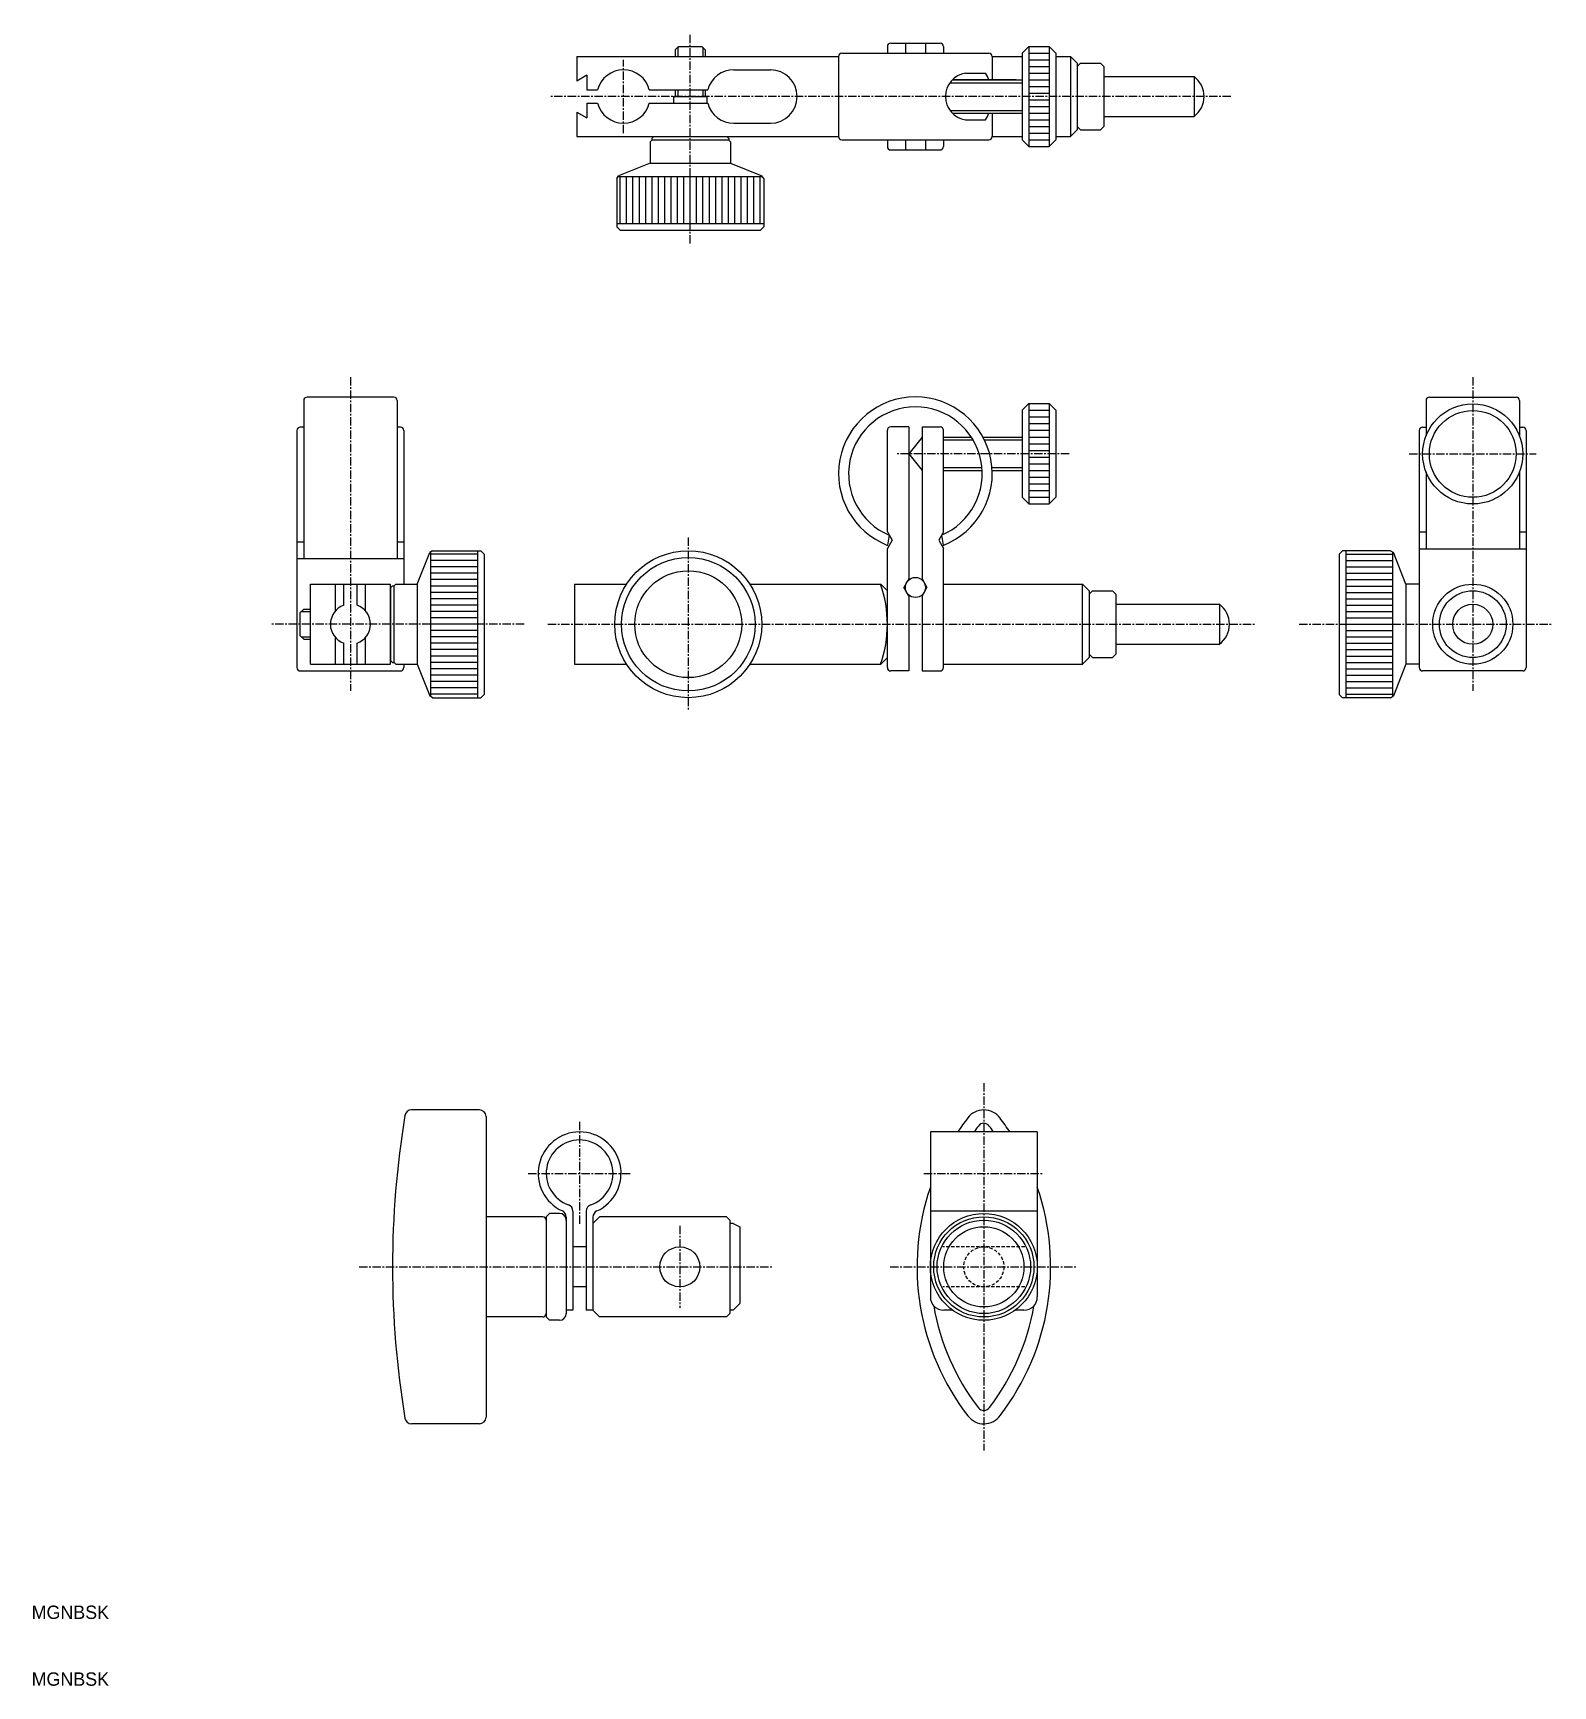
# Model space of a CAD drawing. Extents: x 5 to 233, y 5 to 252.
import ezdxf

# ---------------------------------------------------------------- set-up
doc = ezdxf.new("R2010")
doc.units = 0
doc.linetypes.add('CENTER', pattern=[2, 1.25, -0.25, 0.25, -0.25])
doc.linetypes.add('DASHED', pattern=[0.75, 0.5, -0.25])
doc.layers.get('0').update_dxf_attribs({"linetype": 'CONTINUOUS'})
doc.layers.add('CENTER', color=1, linetype='CENTER')

# ---------------------------------------------------------------- blocks, each defined once
blk = doc.blocks.new('*X2')
at = {"color": 0, "linetype": 'CONTINUOUS'}
for p, q in [((71.72, 174.42), (64.72, 174.42)), ((71.72, 173.47), (64.72, 173.47)), ((71.72, 172.51), (64.72, 172.51)), ((71.72, 171.56), (64.72, 171.56)), ((71.72, 170.61), (64.72, 170.61)), ((71.72, 169.66), (64.72, 169.66)), ((71.72, 168.7), (64.72, 168.7)), ((71.72, 167.75), (64.72, 167.75)), ((71.72, 166.8), (64.72, 166.8)), ((71.72, 165.85), (64.72, 165.85)), ((71.72, 164.89), (64.72, 164.89)), ((71.72, 163.94), (64.72, 163.94)), ((71.72, 162.99), (64.72, 162.99)), ((71.72, 162.04), (64.72, 162.04)), ((71.72, 161.08), (64.72, 161.08)), ((71.72, 160.13), (64.72, 160.13)), ((71.72, 159.18), (64.72, 159.18)), ((71.72, 158.23), (64.72, 158.23)), ((71.72, 157.27), (64.72, 157.27)), ((71.72, 156.32), (64.72, 156.32)), ((71.72, 155.37), (64.72, 155.37)), ((71.72, 154.42), (64.72, 154.42)), ((71.72, 153.46), (64.72, 153.46))]:
    blk.add_line(p, q, dxfattribs=at)
blk = doc.blocks.new('*X3')
at = {"color": 0, "linetype": 'CONTINUOUS'}
for p, q in [((93.1, 223.95), (93.1, 230.95)), ((94.05, 223.95), (94.05, 230.95)), ((95.01, 223.95), (95.01, 230.95)), ((95.96, 223.95), (95.96, 230.95)), ((96.91, 223.95), (96.91, 230.95)), ((97.86, 223.95), (97.86, 230.95)), ((98.82, 223.95), (98.82, 230.95)), ((99.77, 223.95), (99.77, 230.95)), ((100.72, 223.95), (100.72, 230.95)), ((101.67, 223.95), (101.67, 230.95)), ((102.63, 223.95), (102.63, 230.95)), ((103.58, 223.95), (103.58, 230.95)), ((104.53, 223.95), (104.53, 230.95)), ((105.48, 223.95), (105.48, 230.95)), ((106.44, 223.95), (106.44, 230.95)), ((107.39, 223.95), (107.39, 230.95)), ((108.34, 223.95), (108.34, 230.95)), ((109.29, 223.95), (109.29, 230.95)), ((110.25, 223.95), (110.25, 230.95)), ((111.2, 223.95), (111.2, 230.95)), ((112.15, 223.95), (112.15, 230.95)), ((113.1, 223.95), (113.1, 230.95)), ((114.06, 223.95), (114.06, 230.95))]:
    blk.add_line(p, q, dxfattribs=at)
blk = doc.blocks.new('*X4')
at = {"color": 0, "linetype": 'CONTINUOUS'}
for p, q in [((201.7, 174.42), (208.7, 174.42)), ((201.7, 173.47), (208.7, 173.47)), ((201.7, 172.51), (208.7, 172.51)), ((201.7, 171.56), (208.7, 171.56)), ((201.7, 170.61), (208.7, 170.61)), ((201.7, 169.66), (208.7, 169.66)), ((201.7, 168.7), (208.7, 168.7)), ((201.7, 167.75), (208.7, 167.75)), ((201.7, 166.8), (208.7, 166.8)), ((201.7, 165.85), (208.7, 165.85)), ((201.7, 164.89), (208.7, 164.89)), ((201.7, 163.94), (208.7, 163.94)), ((201.7, 162.99), (208.7, 162.99)), ((201.7, 162.04), (208.7, 162.04)), ((201.7, 161.08), (208.7, 161.08)), ((201.7, 160.13), (208.7, 160.13)), ((201.7, 159.18), (208.7, 159.18)), ((201.7, 158.23), (208.7, 158.23)), ((201.7, 157.27), (208.7, 157.27)), ((201.7, 156.32), (208.7, 156.32)), ((201.7, 155.37), (208.7, 155.37)), ((201.7, 154.42), (208.7, 154.42)), ((201.7, 153.46), (208.7, 153.46))]:
    blk.add_line(p, q, dxfattribs=at)

msp = doc.modelspace()

# ---------------------------------------------------------------- linework, layer by layer
at = {"color": 7, "linetype": 'CONTINUOUS'}
for p, q in [((101.33, 249.95), (101.83, 250.45)), ((101.83, 250.45), (105.33, 250.45)), ((105.83, 249.95), (105.33, 250.45)), ((133.08, 250.45), (133.08, 249.45)), ((133.58, 250.95), (136.28, 250.95)), ((135.78, 250.95), (135.78, 249.45)), ((136.28, 250.95), (140.98, 250.95)), ((138.78, 250.95), (138.78, 249.45)), ((141.48, 250.45), (141.48, 249.45)), ((153.28, 249.45), (154.28, 250.45)), ((154.28, 250.45), (154.28, 235.45)), ((154.28, 250.45), (157.28, 250.45)), ((157.28, 250.45), (157.28, 235.45)), ((157.28, 250.45), (158.28, 249.45)), ((86.58, 248.95), (86.58, 245.27)), ((86.58, 248.95), (125.78, 248.95)), ((101.33, 249.95), (101.33, 248.95)), ((105.83, 249.95), (105.83, 248.95)), ((125.78, 248.95), (125.78, 236.95)), ((126.28, 249.45), (148.28, 249.45)), ((148.78, 248.95), (148.78, 245.45)), ((148.78, 248.95), (153.28, 248.95)), ((153.28, 249.45), (153.28, 236.45)), ((154.28, 249.45), (157.28, 249.45)), ((154.28, 248.45), (157.28, 248.45)), ((158.28, 249.45), (158.28, 236.45)), ((158.28, 248.95), (160.48, 248.95)), ((160.48, 248.95), (160.48, 236.95)), ((160.48, 248.95), (161.48, 247.95)), ((161.48, 247.95), (161.48, 237.95)), ((161.98, 247.95), (161.48, 247.45)), ((161.98, 247.95), (164.98, 247.95)), ((164.98, 247.95), (165.48, 247.45)), ((88.08, 246.14), (86.58, 245.27)), ((88.08, 246.14), (88.08, 243.95)), ((110.08, 246.95), (115.58, 246.95)), ((142.81, 245.45), (148.44, 245.45)), ((152.35, 245.45), (142.98, 245.45)), ((144.78, 246.45), (147.78, 246.45)), ((148.44, 245.45), (153.28, 245.45)), ((154.28, 247.45), (157.28, 247.45)), ((154.28, 246.45), (157.28, 246.45)), ((154.28, 245.45), (157.28, 245.45)), ((165.48, 247.45), (165.48, 238.45)), ((165.48, 245.95), (178.98, 245.95)), ((178.98, 245.95), (178.98, 239.95)), ((88.08, 243.95), (89.71, 243.95)), ((97.45, 243.95), (106.21, 243.95)), ((101.08, 242.95), (106.08, 242.95)), ((101.08, 242.95), (101.08, 241.95)), ((101.33, 243.95), (101.33, 242.95)), ((105.83, 243.95), (105.83, 242.95)), ((106.08, 242.95), (106.08, 241.95)), ((154.28, 244.45), (157.28, 244.45)), ((154.28, 243.45), (157.28, 243.45)), ((86.58, 240.63), (86.58, 236.95)), ((86.58, 240.63), (88.08, 239.76)), ((88.08, 241.95), (89.71, 241.95)), ((88.08, 241.95), (88.08, 239.76)), ((97.45, 241.95), (106.21, 241.95)), ((142.81, 240.45), (153.28, 240.45)), ((148.78, 240.45), (148.78, 236.95)), ((154.28, 242.45), (157.28, 242.45)), ((154.28, 241.45), (157.28, 241.45)), ((154.28, 240.45), (157.28, 240.45)), ((110.08, 238.95), (115.58, 238.95)), ((144.78, 239.45), (147.78, 239.45)), ((154.28, 239.45), (157.28, 239.45)), ((154.28, 238.45), (157.28, 238.45)), ((160.48, 236.95), (161.48, 237.95)), ((161.98, 237.95), (161.48, 238.45)), ((161.98, 237.95), (164.98, 237.95)), ((164.98, 237.95), (165.48, 238.45)), ((165.48, 239.95), (178.98, 239.95)), ((86.58, 236.95), (125.78, 236.95)), ((97.88, 236.45), (97.58, 236.15)), ((97.58, 236.15), (97.58, 232.95)), ((97.83, 236.65), (98.13, 236.95)), ((97.83, 236.65), (97.83, 236.45)), ((97.88, 236.45), (109.28, 236.45)), ((98.13, 236.95), (109.03, 236.95)), ((109.33, 236.65), (109.03, 236.95)), ((109.28, 236.45), (109.58, 236.15)), ((109.33, 236.65), (109.33, 236.45)), ((109.58, 236.15), (109.58, 232.95)), ((126.28, 236.45), (148.28, 236.45)), ((133.08, 236.45), (133.08, 235.45)), ((135.78, 236.45), (135.78, 234.95)), ((138.78, 236.45), (138.78, 234.95)), ((141.48, 236.45), (141.48, 235.45)), ((148.78, 236.95), (153.31, 236.95)), ((153.28, 236.45), (154.28, 235.45)), ((154.28, 237.45), (157.28, 237.45)), ((154.28, 236.45), (157.28, 236.45)), ((154.28, 235.45), (157.28, 235.45)), ((158.28, 236.45), (157.28, 235.45)), ((158.28, 236.95), (160.48, 236.95)), ((97.58, 232.95), (92.86, 231.06)), ((97.58, 232.95), (109.58, 232.95)), ((109.58, 232.95), (114.3, 231.06)), ((133.58, 234.95), (136.28, 234.95)), ((136.28, 234.95), (140.98, 234.95)), ((92.58, 230.65), (92.86, 231.06)), ((92.58, 230.65), (92.58, 223.45)), ((92.78, 230.95), (114.38, 230.95)), ((114.58, 230.65), (114.3, 231.06)), ((114.58, 230.65), (114.58, 223.45)), ((92.58, 223.95), (114.58, 223.95)), ((92.58, 223.45), (93.08, 222.95)), ((93.08, 222.95), (114.08, 222.95)), ((114.08, 222.95), (114.58, 223.45)), ((45.72, 197.44), (45.72, 173.74)), ((59.22, 197.94), (46.22, 197.94)), ((59.72, 197.44), (59.72, 173.74)), ((153.28, 195.97), (154.28, 196.97)), ((153.28, 195.97), (153.28, 182.97)), ((154.28, 196.97), (154.28, 181.97)), ((154.28, 196.97), (157.28, 196.97)), ((154.28, 195.97), (157.28, 195.97)), ((157.28, 196.97), (157.28, 181.97)), ((157.28, 196.97), (158.28, 195.97)), ((158.28, 195.97), (158.28, 182.97)), ((213.7, 197.44), (213.7, 192.13)), ((214.2, 197.94), (227.2, 197.94)), ((227.7, 197.44), (227.7, 192.13)), ((45.72, 193.44), (45.22, 193.44)), ((60.22, 193.44), (59.72, 193.44)), ((136.28, 193.47), (133.58, 193.47)), ((136.28, 193.47), (136.28, 170.72)), ((138.28, 193.47), (138.28, 170.72)), ((138.28, 193.47), (140.98, 193.47)), ((154.28, 194.97), (157.28, 194.97)), ((154.28, 193.97), (157.28, 193.97)), ((213.2, 193.44), (213.7, 193.44)), ((227.7, 193.44), (228.2, 193.44)), ((44.72, 192.94), (44.72, 157.44)), ((60.72, 192.94), (60.72, 169.94)), ((133.08, 177.78), (133.08, 192.97)), ((138.28, 191.97), (136.28, 189.47)), ((141.48, 177.78), (141.48, 192.97)), ((141.48, 191.97), (145.63, 191.97)), ((147.38, 191.97), (153.28, 191.97)), ((154.28, 192.97), (157.28, 192.97)), ((154.28, 191.97), (157.28, 191.97)), ((154.28, 190.97), (157.28, 190.97)), ((212.7, 192.94), (212.7, 157.44)), ((228.7, 192.94), (228.7, 157.44)), ((136.28, 189.47), (138.28, 186.97)), ((154.28, 189.97), (157.28, 189.97)), ((154.28, 188.97), (157.28, 188.97)), ((141.48, 186.97), (147.27, 186.97)), ((148.77, 186.97), (153.28, 186.97)), ((154.28, 187.97), (157.28, 187.97)), ((154.28, 186.97), (157.28, 186.97)), ((154.28, 185.97), (157.28, 185.97)), ((213.7, 186.75), (213.7, 175.24)), ((227.7, 186.75), (227.7, 175.24)), ((154.28, 184.97), (157.28, 184.97)), ((154.28, 183.97), (157.28, 183.97)), ((153.28, 182.97), (154.28, 181.97)), ((154.28, 182.97), (157.28, 182.97)), ((154.28, 181.97), (157.28, 181.97)), ((157.28, 181.97), (158.28, 182.97)), ((44.72, 176.25), (45.72, 176.25)), ((59.72, 176.25), (60.72, 176.25)), ((133.08, 177.78), (133.78, 176.52)), ((133.78, 176.52), (133.08, 175.27)), ((133.36, 177.27), (133.12, 175.75)), ((141.48, 177.78), (140.78, 176.52)), ((140.78, 176.52), (141.48, 175.27)), ((141.19, 177.27), (141.44, 175.75)), ((212.7, 177.75), (213.7, 177.75)), ((227.7, 177.75), (228.7, 177.75)), ((60.72, 173.74), (44.72, 173.74)), ((62.72, 169.94), (64.61, 174.66)), ((65.02, 174.94), (64.61, 174.66)), ((64.72, 174.74), (64.72, 153.14)), ((65.02, 174.94), (72.22, 174.94)), ((71.72, 174.94), (71.72, 152.94)), ((72.22, 174.94), (72.72, 174.44)), ((72.72, 174.44), (72.72, 153.44)), ((133.08, 157.44), (133.08, 175.28)), ((141.48, 157.44), (141.48, 175.28)), ((201.2, 174.94), (200.7, 174.44)), ((200.7, 174.44), (200.7, 153.44)), ((208.4, 174.94), (201.2, 174.94)), ((201.7, 174.94), (201.7, 152.94)), ((208.4, 174.94), (208.81, 174.66)), ((208.7, 174.74), (208.7, 153.14)), ((210.7, 169.94), (208.81, 174.66)), ((212.7, 175.24), (228.7, 175.24)), ((46.72, 157.94), (46.72, 169.94)), ((46.72, 169.94), (58.72, 169.94)), ((50.47, 165.93), (50.47, 169.94)), ((51.72, 166.77), (51.72, 169.94)), ((53.72, 166.77), (53.72, 169.94)), ((54.97, 165.93), (54.97, 169.94)), ((58.72, 157.94), (58.72, 169.96)), ((59.02, 169.69), (58.72, 169.39)), ((58.72, 169.39), (58.72, 158.49)), ((59.02, 169.69), (59.22, 169.69)), ((59.22, 169.64), (59.52, 169.94)), ((59.22, 169.64), (59.22, 158.24)), ((59.52, 169.94), (62.72, 169.94)), ((62.72, 169.94), (62.72, 157.94)), ((86.28, 169.94), (86.28, 157.94)), ((86.28, 169.94), (94.06, 169.94)), ((112.5, 169.94), (132.08, 169.94)), ((132.08, 169.94), (133.08, 168.94)), ((136.28, 170.72), (135.56, 169.44)), ((136.28, 168.16), (135.56, 169.44)), ((138.28, 170.72), (139, 169.44)), ((138.28, 168.16), (139, 169.44)), ((141.48, 169.94), (162.28, 169.94)), ((162.28, 157.94), (162.28, 169.94)), ((162.28, 169.94), (163.28, 168.94)), ((163.28, 168.94), (163.28, 158.94)), ((163.28, 168.44), (163.78, 168.94)), ((163.78, 168.94), (166.78, 168.94)), ((166.78, 168.94), (167.28, 168.44)), ((167.28, 168.44), (167.28, 159.44)), ((210.7, 169.94), (210.7, 157.94)), ((212.7, 169.94), (210.7, 169.94)), ((45.22, 165.69), (45.72, 166.19)), ((45.72, 166.19), (46.72, 166.19)), ((136.28, 168.16), (136.28, 156.94)), ((138.28, 168.16), (138.28, 156.94)), ((167.28, 166.94), (182.78, 166.94)), ((182.78, 166.94), (182.78, 160.94)), ((45.22, 162.19), (45.22, 165.69)), ((45.72, 161.69), (45.22, 162.19)), ((45.72, 161.69), (46.72, 161.69)), ((50.47, 157.94), (50.47, 161.96)), ((51.72, 157.94), (51.72, 161.11)), ((53.72, 157.94), (53.72, 161.11)), ((54.97, 157.94), (54.97, 161.96)), ((167.28, 160.94), (182.78, 160.94)), ((59.02, 158.19), (58.72, 158.49)), ((132.08, 157.94), (133.08, 158.94)), ((163.28, 158.94), (162.28, 157.94)), ((163.78, 158.94), (163.28, 159.44)), ((163.78, 158.94), (166.78, 158.94)), ((167.28, 159.44), (166.78, 158.94)), ((45.22, 156.94), (60.22, 156.94)), ((46.72, 157.94), (58.72, 157.94)), ((59.02, 158.19), (59.22, 158.19)), ((59.22, 158.24), (59.52, 157.94)), ((59.52, 157.94), (62.72, 157.94)), ((60.72, 157.94), (60.72, 157.44)), ((62.72, 157.94), (64.61, 153.22)), ((86.28, 157.94), (94.06, 157.94)), ((112.5, 157.94), (132.08, 157.94)), ((136.28, 156.94), (133.58, 156.94)), ((138.28, 156.94), (140.98, 156.94)), ((141.48, 157.94), (162.28, 157.94)), ((210.7, 157.94), (208.81, 153.22)), ((212.7, 157.94), (210.7, 157.94)), ((228.2, 156.94), (213.2, 156.94)), ((72.72, 153.44), (72.22, 152.94)), ((200.7, 153.44), (201.2, 152.94)), ((65.02, 152.94), (64.61, 153.22)), ((65.02, 152.94), (72.22, 152.94)), ((208.4, 152.94), (201.2, 152.94)), ((208.4, 152.94), (208.81, 153.22)), ((72.02, 91.22), (61.86, 91.22)), ((73.02, 90.22), (73.02, 45.22)), ((155.52, 87.92), (139.52, 87.92)), ((139.52, 87.92), (139.52, 63.22)), ((155.52, 87.92), (155.52, 63.22)), ((81.52, 75.22), (73.02, 75.22)), ((82.52, 75.72), (82.02, 75.22)), ((82.02, 75.22), (82.02, 60.22)), ((84.02, 75.72), (82.52, 75.72)), ((84.02, 75.72), (83.35, 75.72)), ((85.02, 75.18), (85.02, 60.72)), ((86.02, 76.06), (86.02, 61.22)), ((88.02, 76.06), (88.02, 61.22)), ((90.02, 75.22), (89.02, 74.22)), ((89.02, 75.18), (89.02, 61.22)), ((89.02, 74.42), (89.02, 61.22)), ((109.02, 75.22), (90.02, 75.22)), ((109.02, 75.22), (109.52, 74.72)), ((109.52, 74.72), (109.52, 60.72)), ((155.52, 76.08), (139.52, 76.08)), ((110.02, 74.22), (109.52, 74.22)), ((110.02, 74.22), (111.02, 73.72)), ((111.02, 73.72), (111.02, 62.22)), ((88.02, 70.72), (86.02, 70.72)), ((88.02, 64.72), (86.02, 64.72)), ((111.02, 62.22), (110.02, 61.22)), ((81.52, 60.22), (73.02, 60.22)), ((82.02, 60.22), (82.52, 59.72)), ((84.02, 59.72), (82.52, 59.72)), ((86.02, 61.22), (85.02, 61.22)), ((89.02, 61.22), (88.02, 61.22)), ((89.02, 61.22), (90.02, 60.22)), ((109.02, 60.22), (90.02, 60.22)), ((109.52, 60.72), (109.02, 60.22)), ((110.02, 61.22), (109.52, 61.22)), ((142.86, 61.22), (141.52, 61.22)), ((153.52, 61.22), (152.18, 61.22)), ((72.02, 44.22), (61.86, 44.22))]:
    msp.add_line(p, q, dxfattribs=at)
at = {"color": 3, "linetype": 'CONTINUOUS'}
for p, q in [((101.7, 250.33), (101.7, 248.95)), ((105.45, 250.33), (105.45, 248.95)), ((142.45, 245.02), (153.28, 245.02)), ((101.7, 243.95), (101.7, 242.95)), ((105.45, 243.95), (105.45, 242.95)), ((142.45, 240.88), (153.28, 240.88)), ((141.48, 191.54), (145.9, 191.54)), ((147.6, 191.54), (153.28, 191.54)), ((141.48, 187.4), (147.24, 187.4)), ((148.74, 187.4), (153.28, 187.4)), ((45.35, 165.82), (46.72, 165.82)), ((45.35, 162.07), (46.72, 162.07))]:
    msp.add_line(p, q, dxfattribs=at)
at = {"color": 3, "linetype": 'DASHED'}
for p, q in [((153.64, 70.72), (141.4, 70.72)), ((153.64, 64.72), (141.4, 64.72))]:
    msp.add_line(p, q, dxfattribs=at)
at = {"color": 7, "linetype": 'CONTINUOUS'}
for centre, radius in [((220.7, 189.44), 7.5), ((220.7, 189.44), 6.5), ((103.28, 163.94), 11), ((103.28, 163.94), 10), ((103.28, 163.94), 8), ((137.28, 169.44), 1.5), ((220.7, 163.94), 6), ((220.7, 163.94), 5), ((220.7, 163.94), 3), ((147.52, 67.72), 8), ((147.52, 67.72), 7.5), ((147.52, 67.72), 7), ((147.52, 67.72), 6), ((102.02, 67.72), 3)]:
    msp.add_circle(centre, radius, dxfattribs=at)
at = {"color": 3, "linetype": 'DASHED'}
msp.add_circle((147.52, 67.72), 3, dxfattribs=at)
at = {"color": 7, "linetype": 'CONTINUOUS'}
for centre, radius, start, end in [((133.58, 250.45), 0.5, 90, 180), ((140.98, 250.45), 0.5, 0, 90), ((126.28, 248.95), 0.5, 90, 180), ((148.28, 248.95), 0.5, 0, 90), ((93.58, 242.95), 4, 14.4775, 165.5225), ((110.08, 242.95), 4, 89.5394, 165.5225), ((115.58, 242.95), 4, 270, 90), ((145.32, 242.95), 3.54, 98.7974, 261.2026), ((142.15, 242.95), 6.62, 22.1702, 31.8908), ((176.73, 242.95), 3.75, 306.8699, 53.1301), ((93.58, 242.95), 4, 194.4775, 345.5225), ((110.08, 242.95), 4, 194.4775, 270.4606), ((142.15, 242.95), 6.62, 328.1092, 337.8298), ((110.08, 242.95), 4, 270, 270.4606), ((126.28, 236.95), 0.5, 180, 270), ((133.58, 235.45), 0.5, 180, 270), ((140.98, 235.45), 0.5, 270, 0), ((148.28, 236.95), 0.5, 270, 0), ((46.22, 197.44), 0.5, 90, 180), ((59.22, 197.44), 0.5, 360, 90), ((137.28, 186.47), 11.5, 291.1917, 248.8083), ((137.28, 186.47), 10, 293.0485, 246.9515), ((214.2, 197.44), 0.5, 90, 180), ((227.2, 197.44), 0.5, 0, 90), ((45.22, 192.94), 0.5, 90, 180), ((60.22, 192.94), 0.5, 0, 90), ((133.58, 192.97), 0.5, 90, 180), ((140.98, 192.97), 0.5, 360, 90), ((213.2, 192.94), 0.5, 90, 180), ((228.2, 192.94), 0.5, 0, 90), ((114.65, 163.94), 18.43, 341.0018, 18.9982), ((52.72, 163.94), 3, 109.4712, 250.5288), ((52.72, 163.94), 3, 289.4712, 70.5288), ((180.53, 163.94), 3.75, 306.8699, 53.1301), ((45.22, 157.44), 0.5, 180, 270), ((60.22, 157.44), 0.5, 270, 360), ((133.58, 157.44), 0.5, 180, 270), ((140.98, 157.44), 0.5, 270, 0), ((213.2, 157.44), 0.5, 180, 270), ((228.2, 157.44), 0.5, 270, 360), ((198.08, 67.72), 139.06, 170.6207, 189.3793), ((61.86, 90.22), 1, 90, 170.6207), ((72.02, 90.22), 1, 0, 90), ((174.04, 67.72), 36.52, 142.3817, 146.4141), ((147.52, 88.22), 3, 36.2027, 143.3882), ((147.52, 88.22), 1, 35.1678, 144.1383), ((121.01, 67.72), 36.51, 33.5916, 37.5915), ((87.02, 81.72), 6.2, 294.6243, 245.3757), ((87.02, 81.72), 5, 289.4712, 250.5288), ((174.04, 67.72), 34.52, 142.3451, 144.1801), ((121.01, 67.72), 34.51, 35.8269, 37.642), ((174.04, 67.72), 36.52, 160.9492, 217.6535), ((121.01, 67.72), 36.51, 322.5397, 19.0536), ((85.02, 76.06), 1, 0, 70.5288), ((89.02, 76.06), 1, 109.4712, 180), ((81.52, 74.72), 0.5, 0, 90), ((84.02, 74.72), 1, 0, 90), ((84.02, 75.18), 1, 0, 65.3757), ((90.02, 75.18), 1, 114.6243, 180), ((141.52, 63.22), 2, 180, 270), ((174.04, 67.72), 34.52, 189.6991, 217.6755), ((121.01, 67.72), 34.51, 322.4328, 350.2912), ((153.52, 63.22), 2, 270, 0), ((81.52, 60.72), 0.5, 270, 0), ((84.02, 60.72), 1, 270, 0), ((61.86, 45.22), 1, 189.3793, 270), ((72.02, 45.22), 1, 270, 0), ((147.52, 47.22), 3, 217.0478, 325.4772), ((147.52, 47.22), 1, 216.5965, 327.6673)]:
    msp.add_arc(centre, radius, start, end, dxfattribs=at)
at = {"layer": 'CENTER', "color": 1, "linetype": 'CENTER'}
for p, q in [((103.58, 220.95), (103.58, 252.45)), ((93.58, 237.45), (93.58, 248.45)), ((184.48, 242.95), (82.58, 242.95)), ((52.72, 200.94), (52.72, 153.94)), ((220.7, 200.94), (220.7, 153.94)), ((160.28, 189.47), (134.28, 189.47)), ((211.2, 189.44), (230.2, 189.44)), ((103.28, 176.94), (103.28, 150.94)), ((78.72, 163.94), (40.72, 163.94)), ((82.28, 163.94), (188.28, 163.94)), ((194.7, 163.94), (232.7, 163.94)), ((147.52, 95.22), (147.52, 40.22)), ((87.02, 89.42), (87.02, 74.02)), ((79.32, 81.72), (94.72, 81.72)), ((138.52, 81.72), (156.52, 81.72)), ((102.02, 73.87), (102.02, 61.57)), ((54.02, 67.72), (116.02, 67.72)), ((133.52, 67.72), (161.52, 67.72))]:
    msp.add_line(p, q, dxfattribs=at)

# ---------------------------------------------------------------- block references
at = {"color": 7, "linetype": 'CONTINUOUS'}
for name in ['*X3', '*X2', '*X4']:
    msp.add_blockref(name, (0, 0), dxfattribs=at)

# ---------------------------------------------------------------- texts
for p in [(5, 15), (5, 5)]:
    msp.add_text('MGNBSK', height=2, dxfattribs=at).set_placement(p)

doc.saveas('drawing.dxf')
